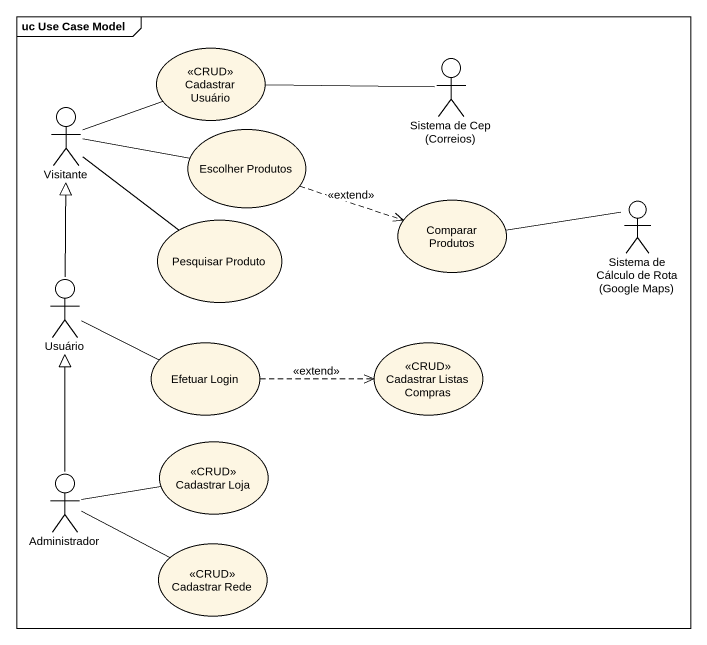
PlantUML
@startuml
mainframe uc Use Case Model
usecase "Cadastrar Usuário" as Cadastrar_Usuário <<CRUD>>
actor "Sistema de Cep (Correios)" as Sistema_de_Cep_Correios
actor Visitante
usecase "Escolher Produtos" as Escolher_Produtos
usecase "Pesquisar Produto" as Pesquisar_Produto
usecase "Comparar Produtos" as Comparar_Produtos
actor "Sistema de Cálculo de Rota (Google Maps)" as Sistema_de_Cálculo_de_Rota
actor Usuário
usecase "Efetuar Login" as Efetuar_Login
usecase "Cadastrar Listas Compras" as Cadastrar_Listas_Compras <<CRUD>>
usecase "Cadastrar Loja" as Cadastrar_Loja <<CRUD>>
actor Administrador
usecase "Cadastrar Rede" as Cadastrar_Rede <<CRUD>>
Sistema_de_Cep_Correios -left- Cadastrar_Usuário
Visitante -right- Cadastrar_Usuário
Visitante -right- Escolher_Produtos
Visitante -- Pesquisar_Produto
Escolher_Produtos .right.> Comparar_Produtos : <<extend>>
Comparar_Produtos -right- Sistema_de_Cálculo_de_Rota
Usuário -up-|> Visitante
Usuário -right- Efetuar_Login
Efetuar_Login .right.> Cadastrar_Listas_Compras : <<extend>>
Administrador -up-|> Usuário
Administrador -right- Cadastrar_Loja
Administrador -right- Cadastrar_Rede
@enduml
